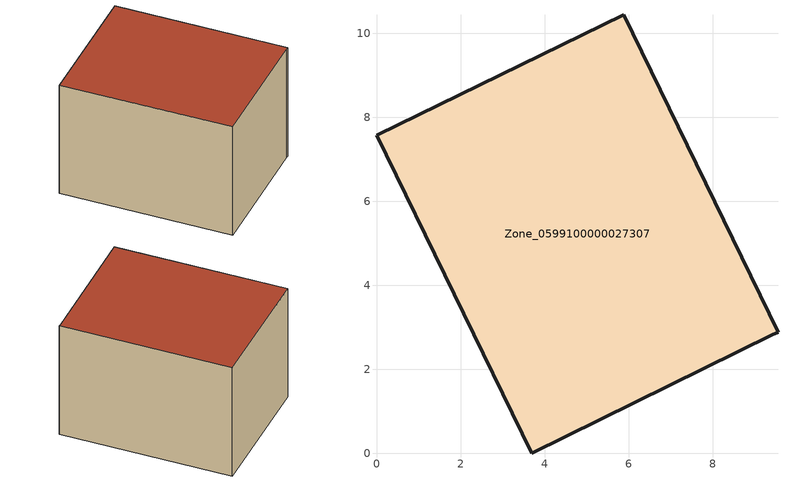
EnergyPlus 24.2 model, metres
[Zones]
Zone_0599100000027307
 floor ground (C_G): 9.42,2.82 3.7,0 0,7.57 5.88,10.44 9.56,2.88 z0
 wall outside (C_F): 9.56,2.88 5.88,10.44 0,7.57 3.7,0 9.42,2.82 9.56,2.88 z0:6.01
 roof outside (C_R): 3.7,0 9.42,2.82 9.56,2.88 5.88,10.44 0,7.57 z6.01
[BUILDING]
Pand.0599100000027307: North Axis=0; Terrain=City; Loads Convergence Tolerance Value=0.04; Temperature Convergence Tolerance Value=0.4; Solar Distribution=FullExterior; Maximum Number of Warmup Days=25; Minimum Number of Warmup Days=1
[Site:Location]
Rotterdam.The.Hague.AP_ZH_NLD Design_Conditions: Latitude=51.96; Longitude=4.45; Time Zone=1; Elevation=-4.5
[SITE:GROUNDTEMPERATURE:BUILDINGSURFACE]
18, 18, 18, 18, 18, 18, 18, 18, 18, 18, 18, 18
[MATERIAL] Thermal Absorptance=0.9; Solar Absorptance=0.7; Visible Absorptance=0.7
Name | Roughness | Thickness | Conductivity | Density | Specific Heat
G.TC.1946-1964 | MediumSmooth | 0.15 | 1 | 540 | 1210
F.TC.1946-1964 | Rough | 0.3 | 0.857143 | 1920 | 840
R.TC.1946-1964 | MediumRough | 0.2 | 0.235294 | 1500 | 1000
[CONSTRUCTION]
C_G: G.TC.1946-1964
C_F: F.TC.1946-1964
C_R: R.TC.1946-1964
[ZONE]
Zone_0599100000027307: Type=1; Multiplier=1; Ceiling Height=Autocalculate; Volume=Autocalculate; Floor Area=autocalculate; Part of Total Floor Area=Yes
[ZONEINFILTRATION:DESIGNFLOWRATE]
Infil_Zone_0599100000027307: Zone or ZoneList or Space or SpaceList=Zone_0599100000027307; Schedule=AlwaysOn; Design Flow Rate Calculation Method=Flow/Area; Flow Rate per Floor Area=0.003; Constant Term Coefficient=1; Temperature Term Coefficient=0; Velocity Term Coefficient=0; Velocity Squared Term Coefficient=0
[HVACTEMPLATE:ZONE:IDEALLOADSAIRSYSTEM]
Zone_0599100000027307: Maximum Heating Supply Air Temperature=50; Minimum Cooling Supply Air Temperature=13; Maximum Heating Supply Air Humidity Ratio=0.0156; Minimum Cooling Supply Air Humidity Ratio=0.0077; Heating Limit=NoLimit; Cooling Limit=NoLimit; Dehumidification Control Type=ConstantSensibleHeatRatio; Cooling Sensible Heat Ratio=0.7; Dehumidification Setpoint=60; Humidification Control Type=None; Humidification Setpoint=30; Outdoor Air Method=None; Outdoor Air Flow Rate per Person=0.00944; Outdoor Air Flow Rate per Zone Floor Area=0; Outdoor Air Flow Rate per Zone=0; Demand Controlled Ventilation Type=None; Outdoor Air Economizer Type=NoEconomizer; Heat Recovery Type=None; Sensible Heat Recovery Effectiveness=0.7; Latent Heat Recovery Effectiveness=0.65
[ZONECONTROL:THERMOSTAT]
ThermostatControl_Zone_0599100000027307: Zone or ZoneList=Zone_0599100000027307; Control Type Schedule=DualSetpointControlType; Control 1=Thermostat_Zone_0599100000027307; Temperature Difference Between Cutout And Setpoint=0
[THERMOSTATSETPOINT:DUALSETPOINT]
Thermostat_Zone_0599100000027307: Heating Setpoint Temperature Schedule=HeatingSetpoint_Zone_0599100000027307; Cooling Setpoint Temperature Schedule=CoolingSetpoint_Zone_0599100000027307
[SCHEDULE:COMPACT]
HeatingSetpoint_Zone_0599100000027307: Through: 12/31, For: AllDays, Until: 24:00, 21
CoolingSetpoint_Zone_0599100000027307: Through: 12/31, For: AllDays, Until: 24:00, 24
DualSetpointControlType: Through: 12/31, For: AllDays, Until: 24:00, 4
AlwaysOn: Through: 12/31, For: AllDays, Until: 24:00, 1
